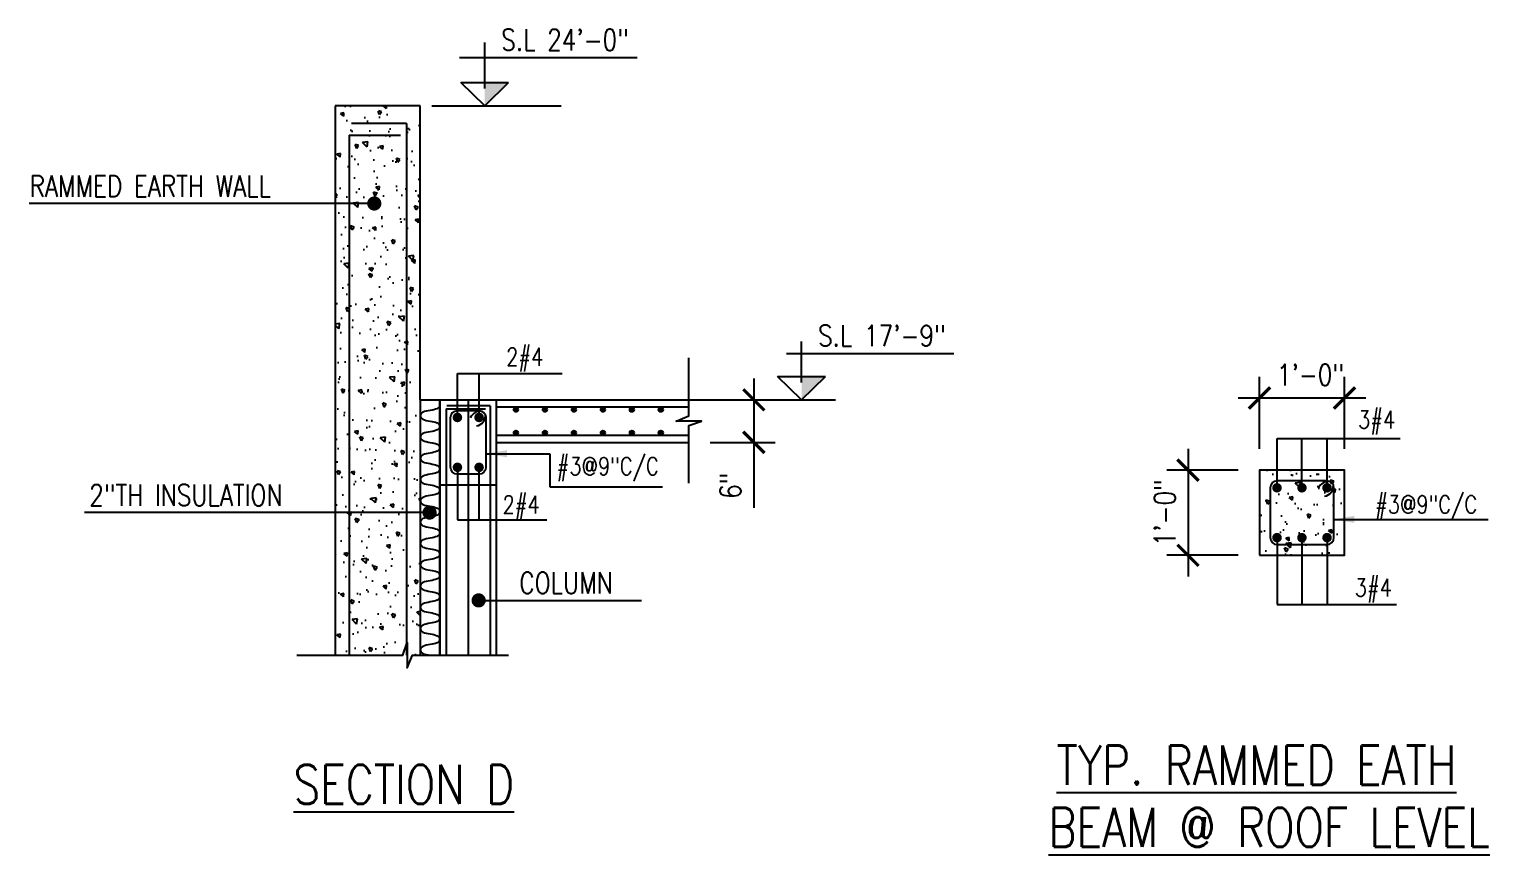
# Model space of a CAD drawing. Header units: inches. Extents: x 17147 to 26472, y -24737 to -16604.
# Drawn here: x 21405.9 to 21611.9, y -24256.2 to -24139.8 of the extents above; entities that cross this region are included whole.
import ezdxf

# ---------------------------------------------------------------- set-up
doc = ezdxf.new("R2010")
doc.units = ezdxf.units.IN
doc.header["$MEASUREMENT"] = 0
doc.linetypes.add('HIDDEN', pattern=[0.375, 0.25, -0.125])
for name, color, linetype in [('A-FLOOR-P', 1, 'Continuous'), ('A-HATCH RCC', 8, 'Continuous'), ('BEAM-1', 3, 'HIDDEN'), ('BOTT. BAR', 5, 'Continuous'), ('BREAK', 1, 'Continuous'), ('DIM', 2, 'Continuous'), ('DOT', 2, 'Continuous'), ('ELEVATION', 2, 'Continuous'), ('HEADING', 4, 'Continuous'), ('LEVEL', 2, 'Continuous'), ('SEC', 3, 'Continuous'), ('TEXT2', 3, 'Continuous'), ('TEXT3', 4, 'Continuous')]:
    doc.layers.add(name, color=color, linetype=linetype)
doc.styles.add('DIM 3_8 (A)', font='simplex.shx', dxfattribs={"width": 0.8})
doc.dimstyles.new('DIM 3_8 (A)', dxfattribs={"dimtxt": 3, "dimasz": 3, "dimexe": 3, "dimexo": 3, "dimgap": 1.5, "dimtad": 1, "dimdec": 0, "dimzin": 3, "dimdsep": 46, "dimlunit": 4, "dimtxsty": 'DIM 3_8 (A)', "dimblk": 'ARCHTICK', "dimcen": 3, "dimdle": 3, "dimclrd": 2, "dimclre": 2, "dimclrt": 3, "dimadec": 0, "dimazin": 2, "dimtfac": 1, "dimtdec": 0, "dimtofl": 0, "dimtmove": 0, "dimatfit": 3, "dimfxl": 0, "dimtolj": 1, "dimtzin": 0, "dimlwd": -1, "dimlwe": -1, "dimarcsym": 0})

# ---------------------------------------------------------------- blocks, each defined once
blk = doc.blocks.new('_ARCHTICK')
at = {"color": 0, "linetype": 'ByBlock', "const_width": 0.15}
blk.add_lwpolyline([(-0.5, -0.5), (0.5, 0.5)], dxfattribs=at)
blk = doc.blocks.new('*D39')
at = {"color": 2, "linetype": 'ByBlock', "transparency": 16777216}
for p, q in [((21508.1, -24189.03), (21508.1, -24198.03)), ((21508.1, -24198.03), (21508.1, -24207.23))]:
    blk.add_line(p, q, dxfattribs=at)
at = {"color": 2, "transparency": 16777216}
for p, q in [((21501.95, -24192.03), (21511.1, -24192.03)), ((21501.95, -24198.03), (21511.1, -24198.03))]:
    blk.add_line(p, q, dxfattribs=at)
at = {"layer": 'DEFPOINTS', "color": 0, "linetype": 'ByBlock', "transparency": 16777216}
for p in [(21498.95, -24192.03), (21498.95, -24198.03), (21508.1, -24198.03)]:
    blk.add_point(p, dxfattribs=at)
at = {"color": 2, "linetype": 'ByBlock', "transparency": 16777216, "xscale": 3, "yscale": 3, "zscale": 3}
for p, rotation in [((21508.1, -24192.03), 90), ((21508.1, -24198.03), 270)]:
    blk.add_blockref('_ARCHTICK', p, dxfattribs=dict(at, rotation=rotation))
at = {"color": 3, "linetype": 'ByBlock', "transparency": 16777216, "insert": (21504.82, -24204.13), "char_height": 3, "attachment_point": 5, "rotation": 90, "style": 'DIM 3_8 (A)'}
blk.add_mtext('\\A1;6"', dxfattribs=at)
blk = doc.blocks.new('*D40')
at = {"color": 2, "transparency": 16777216}
for p, q in [((21579.41, -24198.94), (21579.41, -24188.77)), ((21591.41, -24198.94), (21591.41, -24188.77))]:
    blk.add_line(p, q, dxfattribs=at)
at = {"color": 2, "linetype": 'ByBlock', "transparency": 16777216}
blk.add_line((21576.41, -24191.77), (21594.41, -24191.77), dxfattribs=at)
at = {"layer": 'DEFPOINTS', "color": 0, "linetype": 'ByBlock', "transparency": 16777216}
for p in [(21591.41, -24191.77), (21579.41, -24201.94), (21591.41, -24201.94)]:
    blk.add_point(p, dxfattribs=at)
at = {"color": 2, "linetype": 'ByBlock', "transparency": 16777216, "xscale": 3, "yscale": 3, "zscale": 3, "rotation": 180}
blk.add_blockref('_ARCHTICK', (21579.41, -24191.77), dxfattribs=at)
at = {"color": 2, "linetype": 'ByBlock', "transparency": 16777216, "xscale": 3, "yscale": 3, "zscale": 3}
blk.add_blockref('_ARCHTICK', (21591.41, -24191.77), dxfattribs=at)
at = {"color": 3, "linetype": 'ByBlock', "transparency": 16777216, "insert": (21586.6, -24188.49), "char_height": 3, "attachment_point": 5, "style": 'DIM 3_8 (A)'}
blk.add_mtext('\\A1;1\'-0"', dxfattribs=at)
blk = doc.blocks.new('*D41')
at = {"color": 2, "linetype": 'ByBlock', "transparency": 16777216}
blk.add_line((21569.33, -24198.94), (21569.33, -24216.94), dxfattribs=at)
at = {"color": 2, "transparency": 16777216}
for p, q in [((21576.41, -24201.94), (21566.33, -24201.94)), ((21576.41, -24213.94), (21566.33, -24213.94))]:
    blk.add_line(p, q, dxfattribs=at)
at = {"layer": 'DEFPOINTS', "color": 0, "linetype": 'ByBlock', "transparency": 16777216}
for p in [(21579.41, -24201.94), (21569.33, -24213.94), (21579.41, -24213.94)]:
    blk.add_point(p, dxfattribs=at)
at = {"color": 2, "linetype": 'ByBlock', "transparency": 16777216, "xscale": 3, "yscale": 3, "zscale": 3}
for p, rotation in [((21569.33, -24201.94), 90), ((21569.33, -24213.94), 270)]:
    blk.add_blockref('_ARCHTICK', p, dxfattribs=dict(at, rotation=rotation))
at = {"color": 3, "linetype": 'ByBlock', "transparency": 16777216, "insert": (21566.05, -24207.94), "char_height": 3, "attachment_point": 5, "rotation": 90, "style": 'DIM 3_8 (A)'}
blk.add_mtext('\\A1;1\'-0"', dxfattribs=at)

msp = doc.modelspace()

# ---------------------------------------------------------------- hatches: boundary and pattern name
at = {"layer": 'A-HATCH RCC'}
h = msp.add_hatch(dxfattribs=at)
h.set_pattern_fill('AR-CONC', color=256, scale=0.8, angle=90)
h.set_pattern_definition([(140, (0, 0), (0.5020171, 5.73808146), [0.6, -6.6]), (85, (0, 0), (-6.0175371, -1.1100107), [0.48, -5.28]), (190.451444, (0.042, 0.478), (-5.5155199, 4.6280708), [0.5099215, -5.6091369]), (136.1842, (-1.6, 1e-16), (1.3241542, 8.5379306), [0.9, -9.9]), (186.635635, (-1.49, 0.7115), (-7.7929488, 7.4772956), [0.7648827, -8.41371]), (81.184164, (-1.6, 1e-16), (-7.7929488, 7.4772956), [0.72, -7.92]), (111, (-1.2, 0.8), (3.2209511, 4.7752564), [0.6, -6.6]), (56, (-1.2, 0.8), (-5.8012004, 1.9465227), [0.48, -5.28]), (161.451445, (-0.9316, 1.198), (-2.5802492, 6.721779), [0.5099215, -5.6091369]), (127.5, (0, 0), (-2.66315083, 0.09727884), [0, -5.216, 0, -5.36, 0, -5.3]), (97.5, (0, 0), (-3.1552937, 2.1045563), [0, -3.056, 0, -5.096, 0, -2.02]), (57.5, (-1e-16, -1.784), (0.18043897, 4.27057949), [0, -2, 0, -6.24, 0, -8.28]), (47.5, (-2e-16, -2.584), (-0.80083986, 4.66548935), [0, -2.6, 0, -4.144, 0, -5.88])])
h.paths.add_polyline_path([(21461.0651, -24150.56783), (21455.45361, -24150.56783), (21454.71398, -24152.35525), (21454.71398, -24148.78041), (21454.08473, -24150.56783), (21449.0651, -24150.56783), (21449.0651, -24188.60051), (21450.89095, -24188.60051), (21450.89095, -24185.31801), (21461.0651, -24185.31801)])
h.paths.add_polyline_path([(21459.23924, -24185.31801), (21455.0651, -24185.31801), (21455.0651, -24188.60051), (21459.23924, -24188.60051)], flags=16)
h.paths.add_polyline_path([(21455.0651, -24185.31801), (21450.89095, -24185.31801), (21450.89095, -24188.60051), (21455.0651, -24188.60051)], flags=16)
h.paths.add_polyline_path([(21455.0651, -24188.60051), (21450.89095, -24188.60051), (21450.89095, -24228.02581), (21455.0651, -24228.02581)])
h.paths.add_polyline_path([(21450.89095, -24188.60051), (21449.0651, -24188.60051), (21449.0651, -24228.02581), (21450.89095, -24228.02581)])
h.paths.add_polyline_path([(21461.0651, -24188.60051), (21455.0651, -24188.60051), (21455.0651, -24228.02581), (21461.0651, -24228.02581)])
h.paths.add_polyline_path([(21461.0651, -24185.31801), (21459.23924, -24185.31801), (21459.23924, -24188.60051), (21461.0651, -24188.60051)], flags=17)
h = msp.add_hatch(dxfattribs=at)
h.set_pattern_fill('AR-CONC', color=256, scale=0.8, angle=90)
h.set_pattern_definition([(140, (16.981, -36.1614), (0.5020171, 5.73808146), [0.6, -6.6]), (85, (16.981, -36.1614), (-6.0175371, -1.1100107), [0.48, -5.28]), (190.451444, (17.023, -35.683), (-5.5155199, 4.6280708), [0.5099215, -5.6091369]), (136.1842, (15.381, -36.1614), (1.3241542, 8.5379306), [0.9, -9.9]), (186.635635, (15.491, -35.45), (-7.7929488, 7.4772956), [0.7648827, -8.41371]), (81.184164, (15.381, -36.161), (-7.7929488, 7.4772956), [0.72, -7.92]), (111, (15.781, -35.3614), (3.2209511, 4.7752564), [0.6, -6.6]), (56, (15.781, -35.3614), (-5.8012004, 1.9465227), [0.48, -5.28]), (161.451445, (16.0494, -34.9634), (-2.5802492, 6.721779), [0.5099215, -5.6091369]), (127.5, (16.981, -36.1614), (-2.66315083, 0.09727884), [0, -5.216, 0, -5.36, 0, -5.3]), (97.5, (16.981, -36.1614), (-3.1552937, 2.1045563), [0, -3.056, 0, -5.096, 0, -2.02]), (57.5, (16.981, -37.9454), (0.18043897, 4.27057949), [0, -2, 0, -6.24, 0, -8.28]), (47.5, (16.981, -38.7454), (-0.80083986, 4.66548935), [0, -2.6, 0, -4.144, 0, -5.88])])
h.paths.add_polyline_path([(21579.40752, -24213.94037), (21591.40752, -24213.94037), (21591.40752, -24201.94037), (21579.40752, -24201.94037)])
at = {"layer": 'LEVEL', "linetype": 'ByBlock'}
h = msp.add_hatch(color=2, dxfattribs=at)
h.dxf.hatch_style = 1
edge = h.paths.add_edge_path()
edge.add_arc((21474.55374, -24193.41768), 0.30804, 0, 360)
h = msp.add_hatch(color=2, dxfattribs=at)
h.dxf.hatch_style = 1
edge = h.paths.add_edge_path()
edge.add_arc((21478.64001, -24193.41768), 0.30804, 0, 360)
h = msp.add_hatch(color=2, dxfattribs=at)
h.dxf.hatch_style = 1
edge = h.paths.add_edge_path()
edge.add_arc((21482.72628, -24193.41768), 0.30804, 0, 360)
h = msp.add_hatch(color=2, dxfattribs=at)
h.dxf.hatch_style = 1
edge = h.paths.add_edge_path()
edge.add_arc((21486.81255, -24193.41768), 0.30804, 0, 360)
h = msp.add_hatch(color=2, dxfattribs=at)
h.dxf.hatch_style = 1
edge = h.paths.add_edge_path()
edge.add_arc((21490.89882, -24193.41768), 0.30804, 0, 360)
h = msp.add_hatch(color=2, dxfattribs=at)
h.dxf.hatch_style = 1
edge = h.paths.add_edge_path()
edge.add_arc((21494.98509, -24193.41768), 0.30804, 0, 360)
h = msp.add_hatch(color=2, dxfattribs=at)
h.dxf.hatch_style = 1
edge = h.paths.add_edge_path()
edge.add_arc((21474.55374, -24196.66237), 0.30804, 0, 360)
h = msp.add_hatch(color=2, dxfattribs=at)
h.dxf.hatch_style = 1
edge = h.paths.add_edge_path()
edge.add_arc((21478.64001, -24196.66237), 0.30804, 0, 360)
h = msp.add_hatch(color=2, dxfattribs=at)
h.dxf.hatch_style = 1
edge = h.paths.add_edge_path()
edge.add_arc((21482.72628, -24196.66237), 0.30804, 0, 360)
h = msp.add_hatch(color=2, dxfattribs=at)
h.dxf.hatch_style = 1
edge = h.paths.add_edge_path()
edge.add_arc((21486.81255, -24196.66237), 0.30804, 0, 360)
h = msp.add_hatch(color=2, dxfattribs=at)
h.dxf.hatch_style = 1
edge = h.paths.add_edge_path()
edge.add_arc((21490.89882, -24196.66237), 0.30804, 0, 360)
h = msp.add_hatch(color=2, dxfattribs=at)
h.dxf.hatch_style = 1
edge = h.paths.add_edge_path()
edge.add_arc((21494.98509, -24196.66237), 0.30804, 0, 360)
at = {"layer": 'SEC'}
for points in [[(21470.1503, -24150.56783), (21470.1503, -24147.27964), (21473.5253, -24147.27964)], [(21514.82831, -24192.02581), (21514.82831, -24188.73762), (21518.20331, -24188.73762)]]:
    msp.add_hatch(color=2, dxfattribs=at).paths.add_polyline_path(points)

# ---------------------------------------------------------------- linework, layer by layer
at = {"layer": 'A-FLOOR-P', "ltscale": 5}
for p, q in [((21471.82864, -24192.02581), (21519.60765, -24192.02581)), ((21471.82864, -24198.02581), (21498.95353, -24198.02581))]:
    msp.add_line(p, q, dxfattribs=at)
at = {"layer": 'BEAM-1', "linetype": 'ByBlock', "ltscale": 8}
for p, q in [((21449.0651, -24150.56783), (21449.0651, -24228.02581)), ((21461.0651, -24150.56783), (21449.0651, -24150.56783)), ((21461.0651, -24192.02581), (21461.0651, -24150.56783)), ((21461.0651, -24192.02581), (21461.0651, -24228.02581)), ((21461.0651, -24192.02581), (21471.82864, -24192.02581)), ((21463.82864, -24228.02581), (21463.82864, -24192.02581)), ((21463.82864, -24192.02581), (21463.82864, -24228.02581)), ((21467.82864, -24192.02581), (21467.82864, -24228.02581)), ((21471.82864, -24228.02581), (21471.82864, -24192.02581)), ((21463.82864, -24204.02581), (21471.82864, -24204.02581))]:
    msp.add_line(p, q, dxfattribs=at)
at = {"layer": 'BOTT. BAR', "linetype": 'ByBlock'}
for p, q in [((21459.11985, -24153.07557), (21451.35546, -24153.07557)), ((21451.01034, -24154.72973), (21458.26148, -24154.72973)), ((21464.72505, -24193.30052), (21470.24732, -24193.30052)), ((21464.72505, -24193.30052), (21464.72505, -24228.02581)), ((21470.91841, -24192.85384), (21464.79276, -24192.85384)), ((21471.82864, -24193.02581), (21498.95353, -24193.02581)), ((21471.82864, -24197.02581), (21498.95353, -24197.02581))]:
    msp.add_line(p, q, dxfattribs=at)
at = {"layer": 'BOTT. BAR'}
for p, q in [((21459.11985, -24153.07557), (21459.11985, -24228.02581)), ((21451.01034, -24154.72973), (21451.01034, -24228.02581)), ((21470.91841, -24192.85384), (21470.91841, -24228.02581))]:
    msp.add_line(p, q, dxfattribs=at)
msp.add_lwpolyline([(21466.32864, -24193.52581), (21469.32864, -24193.52581, -0.414213562), (21470.32864, -24194.52581), (21470.32864, -24201.52581, -0.414213562), (21469.32864, -24202.52581), (21466.32864, -24202.52581, -0.414213562), (21465.32864, -24201.52581), (21465.32864, -24194.52581, -0.414213562)], format="xyb", close=True, dxfattribs=at)
at = {"layer": 'BOTT. BAR', "color": 3, "linetype": 'ByBlock'}
msp.add_lwpolyline([(21579.40752, -24213.94037), (21591.40752, -24213.94037), (21591.40752, -24201.94037), (21579.40752, -24201.94037)], close=True, dxfattribs=at)
at = {"layer": 'BOTT. BAR', "linetype": 'ByBlock'}
msp.add_lwpolyline([(21581.90752, -24212.44037), (21588.90752, -24212.44037, 0.414213562), (21589.90752, -24211.44037), (21589.90752, -24204.44037, 0.414213562), (21588.90752, -24203.44037), (21581.90752, -24203.44037, 0.414213562), (21580.90752, -24204.44037), (21580.90752, -24211.44037, 0.414213562)], format="xyb", close=True, dxfattribs=at)
at = {"layer": 'BOTT. BAR'}
for centre, radius, start, end in [((21469.58812, -24195.25252), 1.61526, 81.8200227, 155.5119325), ((21468.72791, -24194.2006), 1.52522, 280.5294231, 2.2064206), ((21589.167, -24205.16709), 1.61526, 81.8200227, 155.5119325), ((21588.30679, -24204.11516), 1.52522, 280.5294231, 2.2064206)]:
    msp.add_arc(centre, radius, start, end, dxfattribs=at)
at = {"layer": 'BREAK', "linetype": 'Continuous'}
for points in [[(21498.95353, -24203.77102), (21498.95353, -24195.65969), (21500.74095, -24195.03044), (21497.16611, -24195.03044), (21498.95353, -24194.29081), (21498.95353, -24186.09977)], [(21443.65106, -24228.02581), (21458.58209, -24228.02581), (21459.21134, -24226.23839), (21459.21134, -24229.81323), (21459.95097, -24228.02581), (21473.50941, -24228.02581)]]:
    msp.add_lwpolyline(points, dxfattribs=at)
at = {"layer": 'DIM'}
for p, q in [((21462.68313, -24150.56783), (21480.94536, -24150.56783)), ((21479.34324, -24199.62231), (21479.34324, -24204.29111)), ((21479.34324, -24204.29111), (21495.23181, -24204.29111))]:
    msp.add_line(p, q, dxfattribs=at)
at = {"layer": 'DOT'}
for p, q in [((21466.30094, -24194.51014), (21466.30094, -24188.31393)), ((21466.30094, -24188.31393), (21481.09353, -24188.31393)), ((21469.35634, -24194.51014), (21469.35634, -24188.31393)), ((21466.30094, -24201.87648), (21466.30094, -24208.95277)), ((21469.32864, -24201.52581), (21469.32864, -24208.95277)), ((21466.30094, -24208.95277), (21478.92647, -24208.95277))]:
    msp.add_line(p, q, dxfattribs=at)
at = {"layer": 'DOT', "const_width": 0.67}
for points in [[(21465.96594, -24194.51014, 1), (21466.63594, -24194.51014, 1)], [(21469.69134, -24194.51014, -1), (21469.02134, -24194.51014, -1)], [(21465.96594, -24201.54148, -1), (21466.63594, -24201.54148, -1)], [(21469.69134, -24201.54148, 1), (21469.02134, -24201.54148, 1)], [(21581.54482, -24204.4247, 1), (21582.21482, -24204.4247, 1)], [(21585.06033, -24204.4247, 1), (21585.73033, -24204.4247, 1)], [(21589.27021, -24204.4247, -1), (21588.60021, -24204.4247, -1)], [(21581.54482, -24211.45605, -1), (21582.21482, -24211.45605, -1)], [(21585.06033, -24211.45605, -1), (21585.73033, -24211.45605, -1)], [(21589.27021, -24211.45605, 1), (21588.60021, -24211.45605, 1)]]:
    msp.add_lwpolyline(points, format="xyb", close=True, dxfattribs=at)
at = {"layer": 'ELEVATION'}
msp.add_lwpolyline([(21463.8151, -24192.77581), (21463.79166, -24192.91546), (21463.72135, -24193.04925), (21463.60416, -24193.17132), (21463.4401, -24193.27581), (21463.23111, -24193.35882), (21462.98697, -24193.42425), (21462.71939, -24193.47796), (21462.4401, -24193.52581), (21462.1608, -24193.57366), (21461.89322, -24193.62737), (21461.64908, -24193.6928), (21461.4401, -24193.77581), (21461.27603, -24193.8803), (21461.15885, -24194.00237), (21461.08853, -24194.13616), (21461.0651, -24194.27581), (21461.08853, -24194.41546), (21461.15885, -24194.54925), (21461.27603, -24194.67132), (21461.4401, -24194.77581), (21461.64908, -24194.85882), (21461.89322, -24194.92425), (21462.1608, -24194.97796), (21462.4401, -24195.02581), (21462.71939, -24195.07366), (21462.98697, -24195.12737), (21463.23111, -24195.1928), (21463.4401, -24195.27581), (21463.60416, -24195.3803), (21463.72135, -24195.50237), (21463.79166, -24195.63616), (21463.8151, -24195.77581), (21463.79166, -24195.91546), (21463.72135, -24196.04925), (21463.60416, -24196.17132), (21463.4401, -24196.27581), (21463.23111, -24196.35882), (21462.98697, -24196.42425), (21462.71939, -24196.47796), (21462.4401, -24196.52581), (21462.1608, -24196.57366), (21461.89322, -24196.62737), (21461.64908, -24196.6928), (21461.4401, -24196.77581), (21461.27603, -24196.8803), (21461.15885, -24197.00237), (21461.08853, -24197.13616), (21461.0651, -24197.27581), (21461.08853, -24197.41546), (21461.15885, -24197.54925), (21461.27603, -24197.67132), (21461.4401, -24197.77581), (21461.64908, -24197.85882), (21461.89322, -24197.92425), (21462.1608, -24197.97796), (21462.4401, -24198.02581), (21462.71939, -24198.07366), (21462.98697, -24198.12737), (21463.23111, -24198.1928), (21463.4401, -24198.27581), (21463.60416, -24198.3803), (21463.72135, -24198.50237), (21463.79166, -24198.63616), (21463.8151, -24198.77581), (21463.79166, -24198.91546), (21463.72135, -24199.04925), (21463.60416, -24199.17132), (21463.4401, -24199.27581), (21463.23111, -24199.35882), (21462.98697, -24199.42425), (21462.71939, -24199.47796), (21462.4401, -24199.52581), (21462.1608, -24199.57366), (21461.89322, -24199.62737), (21461.64908, -24199.6928), (21461.4401, -24199.77581), (21461.27603, -24199.8803), (21461.15885, -24200.00237), (21461.08853, -24200.13616), (21461.0651, -24200.27581), (21461.08853, -24200.41546), (21461.15885, -24200.54925), (21461.27603, -24200.67132), (21461.4401, -24200.77581), (21461.64908, -24200.85882), (21461.89322, -24200.92425), (21462.1608, -24200.97796), (21462.4401, -24201.02581), (21462.71939, -24201.07366), (21462.98697, -24201.12737), (21463.23111, -24201.1928), (21463.4401, -24201.27581), (21463.60416, -24201.3803), (21463.72135, -24201.50237), (21463.79166, -24201.63616), (21463.8151, -24201.77581), (21463.79166, -24201.91546), (21463.72135, -24202.04925), (21463.60416, -24202.17132), (21463.4401, -24202.27581), (21463.23111, -24202.35882), (21462.98697, -24202.42425), (21462.71939, -24202.47796), (21462.4401, -24202.52581), (21462.1608, -24202.57366), (21461.89322, -24202.62737), (21461.64908, -24202.6928), (21461.4401, -24202.77581), (21461.27603, -24202.8803), (21461.15885, -24203.00237), (21461.08853, -24203.13616), (21461.0651, -24203.27581), (21461.08853, -24203.41546), (21461.15885, -24203.54925), (21461.27603, -24203.67132), (21461.4401, -24203.77581), (21461.64908, -24203.85882), (21461.89322, -24203.92425), (21462.1608, -24203.97796), (21462.4401, -24204.02581), (21462.71939, -24204.07366), (21462.98697, -24204.12737), (21463.23111, -24204.1928), (21463.4401, -24204.27581), (21463.60416, -24204.3803), (21463.72135, -24204.50237), (21463.79166, -24204.63616), (21463.8151, -24204.77581), (21463.79166, -24204.91546), (21463.72135, -24205.04925), (21463.60416, -24205.17132), (21463.4401, -24205.27581), (21463.23111, -24205.35882), (21462.98697, -24205.42425), (21462.71939, -24205.47796), (21462.4401, -24205.52581), (21462.1608, -24205.57366), (21461.89322, -24205.62737), (21461.64908, -24205.6928), (21461.4401, -24205.77581), (21461.27603, -24205.8803), (21461.15885, -24206.00237), (21461.08853, -24206.13616), (21461.0651, -24206.27581), (21461.08853, -24206.41546), (21461.15885, -24206.54925), (21461.27603, -24206.67132), (21461.4401, -24206.77581), (21461.64908, -24206.85882), (21461.89322, -24206.92425), (21462.1608, -24206.97796), (21462.4401, -24207.02581), (21462.71939, -24207.07366), (21462.98697, -24207.12737), (21463.23111, -24207.1928), (21463.4401, -24207.27581), (21463.60416, -24207.3803), (21463.72135, -24207.50237), (21463.79166, -24207.63616), (21463.8151, -24207.77581), (21463.79166, -24207.91546), (21463.72135, -24208.04925), (21463.60416, -24208.17132), (21463.4401, -24208.27581), (21463.23111, -24208.35882), (21462.98697, -24208.42425), (21462.71939, -24208.47796), (21462.4401, -24208.52581), (21462.1608, -24208.57366), (21461.89322, -24208.62737), (21461.64908, -24208.6928), (21461.4401, -24208.77581), (21461.27603, -24208.8803), (21461.15885, -24209.00237), (21461.08853, -24209.13616), (21461.0651, -24209.27581), (21461.08853, -24209.41546), (21461.15885, -24209.54925), (21461.27603, -24209.67132), (21461.4401, -24209.77581), (21461.64908, -24209.85882), (21461.89322, -24209.92425), (21462.1608, -24209.97796), (21462.4401, -24210.02581), (21462.71939, -24210.07366), (21462.98697, -24210.12737), (21463.23111, -24210.1928), (21463.4401, -24210.27581), (21463.60416, -24210.3803), (21463.72135, -24210.50237), (21463.79166, -24210.63616), (21463.8151, -24210.77581), (21463.79166, -24210.91546), (21463.72135, -24211.04925), (21463.60416, -24211.17132), (21463.4401, -24211.27581), (21463.23111, -24211.35882), (21462.98697, -24211.42425), (21462.71939, -24211.47796), (21462.4401, -24211.52581), (21462.1608, -24211.57366), (21461.89322, -24211.62737), (21461.64908, -24211.6928), (21461.4401, -24211.77581), (21461.27603, -24211.8803), (21461.15885, -24212.00237), (21461.08853, -24212.13616), (21461.0651, -24212.27581), (21461.08853, -24212.41546), (21461.15885, -24212.54925), (21461.27603, -24212.67132), (21461.4401, -24212.77581), (21461.64908, -24212.85882), (21461.89322, -24212.92425), (21462.1608, -24212.97796), (21462.4401, -24213.02581), (21462.71939, -24213.07366), (21462.98697, -24213.12737), (21463.23111, -24213.1928), (21463.4401, -24213.27581), (21463.60416, -24213.3803), (21463.72135, -24213.50237), (21463.79166, -24213.63616), (21463.8151, -24213.77581), (21463.79166, -24213.91546), (21463.72135, -24214.04925), (21463.60416, -24214.17132), (21463.4401, -24214.27581), (21463.23111, -24214.35882), (21462.98697, -24214.42425), (21462.71939, -24214.47796), (21462.4401, -24214.52581), (21462.1608, -24214.57366), (21461.89322, -24214.62737), (21461.64908, -24214.6928), (21461.4401, -24214.77581), (21461.27603, -24214.8803), (21461.15885, -24215.00237), (21461.08853, -24215.13616), (21461.0651, -24215.27581), (21461.08853, -24215.41546), (21461.15885, -24215.54925), (21461.27603, -24215.67132), (21461.4401, -24215.77581), (21461.64908, -24215.85882), (21461.89322, -24215.92425), (21462.1608, -24215.97796), (21462.4401, -24216.02581), (21462.71939, -24216.07366), (21462.98697, -24216.12737), (21463.23111, -24216.1928), (21463.4401, -24216.27581), (21463.60416, -24216.3803), (21463.72135, -24216.50237), (21463.79166, -24216.63616), (21463.8151, -24216.77581), (21463.79166, -24216.91546), (21463.72135, -24217.04925), (21463.60416, -24217.17132), (21463.4401, -24217.27581), (21463.23111, -24217.35882), (21462.98697, -24217.42425), (21462.71939, -24217.47796), (21462.4401, -24217.52581), (21462.1608, -24217.57366), (21461.89322, -24217.62737), (21461.64908, -24217.6928), (21461.4401, -24217.77581), (21461.27603, -24217.8803), (21461.15885, -24218.00237), (21461.08853, -24218.13616), (21461.0651, -24218.27581), (21461.08853, -24218.41546), (21461.15885, -24218.54925), (21461.27603, -24218.67132), (21461.4401, -24218.77581), (21461.64908, -24218.85882), (21461.89322, -24218.92425), (21462.1608, -24218.97796), (21462.4401, -24219.02581), (21462.71939, -24219.07366), (21462.98697, -24219.12737), (21463.23111, -24219.1928), (21463.4401, -24219.27581), (21463.60416, -24219.3803), (21463.72135, -24219.50237), (21463.79166, -24219.63616), (21463.8151, -24219.77581), (21463.79166, -24219.91546), (21463.72135, -24220.04925), (21463.60416, -24220.17132), (21463.4401, -24220.27581), (21463.23111, -24220.35882), (21462.98697, -24220.42425), (21462.71939, -24220.47796), (21462.4401, -24220.52581), (21462.1608, -24220.57366), (21461.89322, -24220.62737), (21461.64908, -24220.6928), (21461.4401, -24220.77581), (21461.27603, -24220.8803), (21461.15885, -24221.00237), (21461.08853, -24221.13616), (21461.0651, -24221.27581), (21461.08853, -24221.41546), (21461.15885, -24221.54925), (21461.27603, -24221.67132), (21461.4401, -24221.77581), (21461.64908, -24221.85882), (21461.89322, -24221.92425), (21462.1608, -24221.97796), (21462.4401, -24222.02581), (21462.71939, -24222.07366), (21462.98697, -24222.12737), (21463.23111, -24222.1928), (21463.4401, -24222.27581), (21463.60416, -24222.3803), (21463.72135, -24222.50237), (21463.79166, -24222.63616), (21463.8151, -24222.77581), (21463.79166, -24222.91546), (21463.72135, -24223.04925), (21463.60416, -24223.17132), (21463.4401, -24223.27581), (21463.23111, -24223.35882), (21462.98697, -24223.42425), (21462.71939, -24223.47796), (21462.4401, -24223.52581), (21462.1608, -24223.57366), (21461.89322, -24223.62737), (21461.64908, -24223.6928), (21461.4401, -24223.77581), (21461.27603, -24223.8803), (21461.15885, -24224.00237), (21461.08853, -24224.13616), (21461.0651, -24224.27581), (21461.08853, -24224.41546), (21461.15885, -24224.54925), (21461.27603, -24224.67132), (21461.4401, -24224.77581), (21461.64908, -24224.85882), (21461.89322, -24224.92425), (21462.1608, -24224.97796), (21462.4401, -24225.02581), (21462.71939, -24225.07366), (21462.98697, -24225.12737), (21463.23111, -24225.1928), (21463.4401, -24225.27581), (21463.60416, -24225.3803), (21463.72135, -24225.50237), (21463.79166, -24225.63616), (21463.8151, -24225.77581), (21463.79166, -24225.91546), (21463.72135, -24226.04925), (21463.60416, -24226.17132), (21463.4401, -24226.27581), (21463.23111, -24226.35882), (21462.98697, -24226.42425), (21462.71939, -24226.47796), (21462.4401, -24226.52581), (21462.1608, -24226.57366), (21461.89322, -24226.62737), (21461.64908, -24226.6928), (21461.4401, -24226.77581), (21461.27603, -24226.8803), (21461.15885, -24227.00237), (21461.08853, -24227.13616), (21461.0651, -24227.27581), (21461.08853, -24227.41546), (21461.15885, -24227.54925), (21461.27603, -24227.67132), (21461.4401, -24227.77581), (21461.64908, -24227.85906), (21461.89322, -24227.9262), (21462.1608, -24227.98455), (21462.36338, -24228.02581)], dxfattribs=at)
at = {"layer": 'SEC', "color": 2}
for p, q in [((21470.1503, -24148.12566), (21470.1503, -24141.63638)), ((21466.59606, -24143.78862), (21491.62427, -24143.78862)), ((21470.1503, -24150.56783), (21466.7753, -24147.27964)), ((21466.7753, -24147.27964), (21473.5253, -24147.27964)), ((21470.1503, -24150.56783), (21473.5253, -24147.27964)), ((21512.72123, -24185.48156), (21536.30228, -24185.48156)), ((21514.82831, -24189.58364), (21514.82831, -24183.81155)), ((21514.82831, -24192.02581), (21511.45331, -24188.73762)), ((21511.45331, -24188.73762), (21518.20331, -24188.73762)), ((21514.82831, -24192.02581), (21518.20331, -24188.73762)), ((21581.87982, -24204.4247), (21581.87982, -24197.45986)), ((21581.87982, -24197.45986), (21599.25836, -24197.45986)), ((21585.39533, -24204.4247), (21585.39533, -24197.45986)), ((21588.93521, -24204.4247), (21588.93521, -24197.45986)), ((21581.87982, -24211.45605), (21581.87982, -24220.8906)), ((21585.39533, -24211.45605), (21585.39533, -24220.8906)), ((21588.93521, -24211.45605), (21588.93521, -24220.8906)), ((21581.87982, -24220.8906), (21598.73983, -24220.8906))]:
    msp.add_line(p, q, dxfattribs=at)
at = {"layer": 'TEXT3', "color": 2}
for centre in [(21474.55374, -24193.41768), (21478.64001, -24193.41768), (21482.72628, -24193.41768), (21486.81255, -24193.41768), (21490.89882, -24193.41768), (21494.98509, -24193.41768), (21474.55374, -24196.66237), (21478.64001, -24196.66237), (21482.72628, -24196.66237), (21486.81255, -24196.66237), (21490.89882, -24196.66237), (21494.98509, -24196.66237)]:
    msp.add_circle(centre, 0.30804, dxfattribs=at)

# ---------------------------------------------------------------- texts
at = {"layer": 'HEADING', "style": 'DIM 3_8 (A)', "width": 0.8}
for s, p in [('%%UTYP. RAMMED EATH', (21550.79483, -24246.27747)), ('%%USECTION D', (21443.18897, -24248.99383)), ('%%UBEAM @ ROOF LEVEL', (21549.65862, -24255.05761))]:
    msp.add_text(s, height=5.5, dxfattribs=at).set_placement(p)
at = {"layer": 'TEXT2', "style": 'DIM 3_8 (A)', "width": 0.8}
for s, p in [('RAMMED EARTH WALL', (21405.96286, -24163.40312)), ('2"TH INSULATION', (21414.37823, -24206.97126)), ('COLUMN', (21475.02582, -24219.34139))]:
    msp.add_text(s, height=3, dxfattribs=at).set_placement(p)
at = {"layer": 'TEXT2', "attachment_point": 5, "style": 'DIM 3_8 (A)'}
for s, insert, char_height in [('\\A1;S.L 24\'-0"', (21481.47526, -24141.28709), 3), ('\\A1;S.L 17\'-9"', (21526.15326, -24182.98003), 3), ('\\A1; 2#4', (21475.106, -24186.37985), 2.5), ('\\A1; 3#4', (21595.25048, -24195.23214), 2.5), ('\\A1;#3@9"C/C', (21487.49341, -24201.80487), 2.5), ('\\A1; 2#4', (21474.59616, -24207.2212), 2.5), ('\\A1;#3@9"C/C', (21602.91606, -24207.18309), 2.5), ('\\A1; 3#4', (21594.78078, -24218.90986), 2.5)]:
    msp.add_mtext(s, dxfattribs=dict(at, insert=insert, char_height=char_height))

# ---------------------------------------------------------------- dimensions: what is measured, and where the dimension line sits
at = {"linetype": 'ByBlock'}
dim = msp.add_linear_dim(base=(21591.40752, -24191.77135), p1=(21579.40752, -24201.94037), p2=(21591.40752, -24201.94037), dimstyle='DIM 3_8 (A)', override={"dimfxl": 0.09375}, dxfattribs=at)
dim.commit()
dim.dimension.update_dxf_attribs({"geometry": '*D40', "text_midpoint": (21586.59922, -24191.77135), "dimtype": 160})
for base, p1, p2, picture, middle in [((21508.10184, -24198.02581), (21498.95353, -24192.02581), (21498.95353, -24198.02581), '*D39', (21508.10184, -24204.12581)), ((21569.33238, -24213.94037), (21579.40752, -24201.94037), (21579.40752, -24213.94037), '*D41', (21569.33238, -24207.94037))]:
    dim = msp.add_linear_dim(base=base, p1=p1, p2=p2, angle=90, dimstyle='DIM 3_8 (A)', override={"dimfxl": 0.09375}, dxfattribs=at)
    dim.commit()
    dim.dimension.update_dxf_attribs({"geometry": picture, "text_midpoint": middle, "dimtype": 160})

# ---------------------------------------------------------------- leaders
at = {"layer": 'DIM'}
for points, override in [([(21454.57504, -24164.35504), (21405.91201, -24164.35504)], {"dimasz": 2, "dimtad": 0, "dimldrblk": 'Dot'}), ([(21470.27476, -24199.62231), (21479.34324, -24199.62231)], {"dimtad": 0}), ([(21462.36955, -24207.92318), (21413.70652, -24207.92318)], {"dimasz": 2, "dimtad": 0, "dimldrblk": 'Dot'}), ([(21589.77813, -24208.87605), (21611.64211, -24208.87605)], {"dimtad": 0}), ([(21469.29491, -24220.29331), (21492.24985, -24220.29331)], {"dimasz": 2, "dimtad": 0, "dimldrblk": 'Dot'})]:
    msp.add_leader(points, dimstyle='DIM 3_8 (A)', override=override, dxfattribs=at)

doc.saveas('drawing.dxf')
